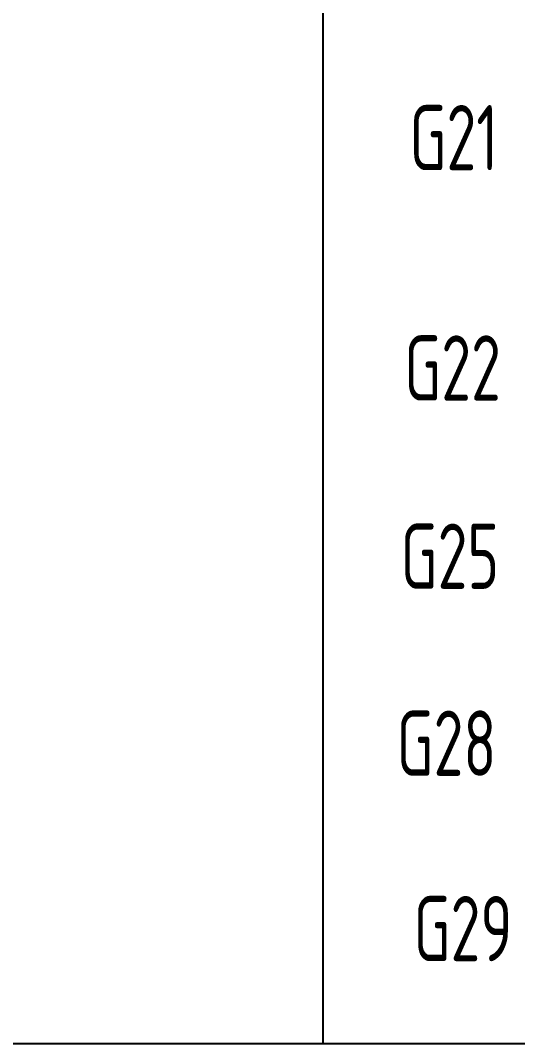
# Model space of a CAD drawing. Extents: x -129922 to 1190196, y -520662 to 139923.
# Drawn here: x 728138 to 879266, y -520662 to -209285 of the extents above; entities that cross this region are included whole.
import ezdxf

# ---------------------------------------------------------------- set-up
doc = ezdxf.new("R2010")
doc.units = 0
doc.header["$LTSCALE"] = 1000
doc.header["$MEASUREMENT"] = 0
doc.layers.add('S-基础-DIM', color=3, linetype='Continuous', lineweight=20)
doc.layers.add('S-活动层-非打印', color=1, linetype='Continuous', lineweight=20, plot=False)
doc.styles.add('TSSD_Dimension', font='tssdeng.shx', dxfattribs={"width": 0.7, "bigfont": 'HZTXT.SHX'})

msp = doc.modelspace()

# ---------------------------------------------------------------- linework, layer by layer
at = {"layer": 'S-活动层-非打印', "lineweight": -3}
msp.add_lwpolyline([(1190196, 136125.9), (-129922.1, 136125.9), (-129922.1, -520661.9), (1190196, -520661.9)], close=True, dxfattribs=at)
msp.add_lwpolyline([(820078.3, 136125.9), (820078.3, -520661.9)], dxfattribs=at)

# ---------------------------------------------------------------- texts
at = {"layer": 'S-基础-DIM', "style": 'TSSD_Dimension', "width": 0.7}
for s, p in [('G21', (846398.1, -254885.6)), ('G22', (844820.6, -324997.1)), ('G25', (843712.1, -382285.1)), ('G28', (842482.6, -439194.6)), ('G29', (847652.6, -495618.6))]:
    msp.add_text(s, height=19868.17, dxfattribs=at).set_placement(p)

doc.saveas('drawing.dxf')
